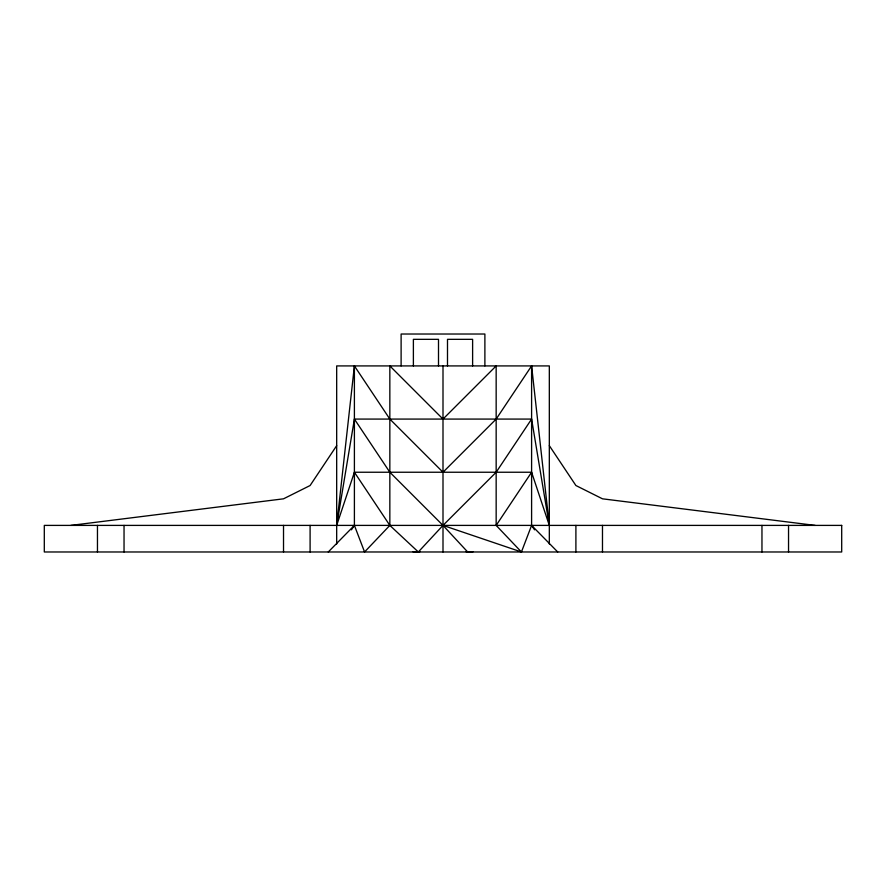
<?xml version="1.0" encoding="UTF-8"?>
<svg xmlns="http://www.w3.org/2000/svg" width="886" height="886" viewBox="0 0 886 886"><rect width="100%" height="100%" fill="white"/><g stroke="black" fill="none" stroke-linecap="round" stroke-linejoin="round"><path stroke-width="1.33" d="M336.68 525.398L354.4 365.918L389.84 419.078L443 472.238L496.16 419.078L531.6 365.918L549.32 525.398L531.6 472.238L354.4 472.238L336.68 525.398L354.4 419.078L531.6 419.078L549.32 525.398M354.4 419.078L389.84 472.238L443 525.398L521.433 551.978L531.6 525.398L531.6 365.918M336.68 445.658L310.1 485.528L283.52 498.818L70.88 525.398M351.443 529.828L354.4 525.398L354.4 365.918M531.6 419.078L496.16 472.238L443 525.398L418.325 551.978L389.84 525.398L354.4 472.238M521.433 551.978L496.16 525.398L531.6 472.238M328.274 551.978L354.4 525.398L364.567 551.978L389.84 525.398L389.84 365.918L443 419.078L496.16 365.918L496.16 525.398M815.12 525.398L602.48 498.818L575.9 485.528L549.32 445.658M557.726 551.978L531.6 525.398L534.557 529.828M443 525.398L467.675 551.978M788.54 525.398L788.54 551.978M761.96 525.398L761.96 551.978M602.48 525.398L602.48 551.978M575.9 525.398L575.9 551.978M549.32 544.004L549.32 365.918L336.68 365.918L336.68 544.004M484.886 365.918L484.886 334.022L401.114 334.022L401.114 365.918M472.615 365.918L472.615 339.338L447.496 339.338L447.496 365.918M443 365.918L443 551.978M438.504 365.918L438.504 339.338L413.385 339.338L413.385 365.918M310.1 525.398L310.1 551.978M283.52 525.398L283.52 551.978M124.04 525.398L124.04 551.978M97.46 525.398L97.46 551.978M419.886 551.745A26.58 26.58 0 0 1 412.954 551.745M473.046 551.745A26.58 26.58 0 0 1 466.114 551.745M841.7 525.398L44.3 525.398L44.3 551.978L841.7 551.978L841.7 525.398"/></g></svg>
